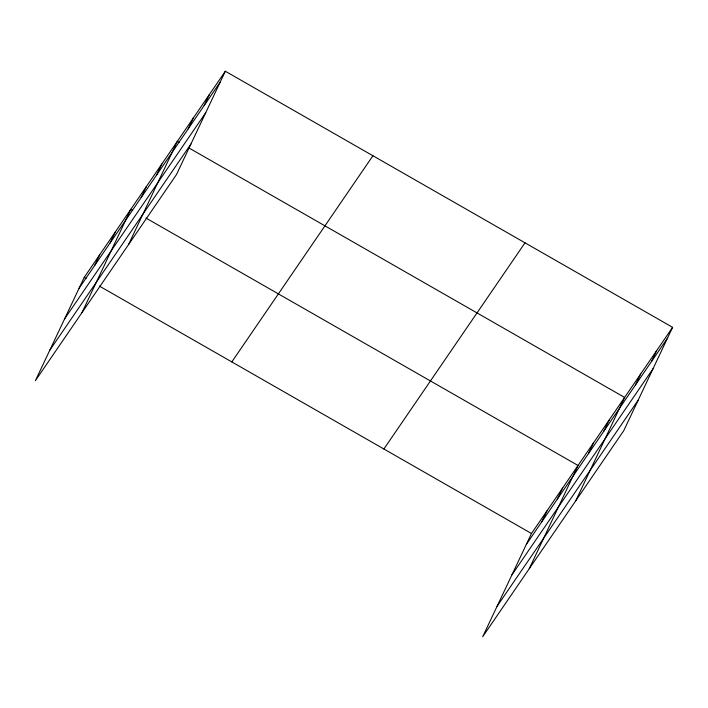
<?xml version="1.0" encoding="UTF-8"?>
<svg xmlns="http://www.w3.org/2000/svg" width="708" height="708" viewBox="0 0 708 708"><rect width="100%" height="100%" fill="white"/><g stroke="black" fill="none" stroke-linecap="round" stroke-linejoin="round"><path stroke-width="1.06" d="M225.33 71.234L84.208 277.403L35.4 380.665L176.522 174.495L225.33 71.234L672.6 327.335L623.792 430.597L482.67 636.766L531.478 533.505L672.6 327.335M94.58 265.633L99.731 254.721M110.103 242.959L115.254 232.047M81.969 312.626L130.785 209.364L132.67 210.453M141.149 197.603L146.308 186.691M156.672 174.92L161.831 164.008M128.537 244.587L177.354 141.334L179.248 142.414M188.186 128.883L193.346 117.971M204.178 105.51L209.338 94.598M541.841 521.743L547.001 510.831M557.364 499.06L562.524 488.148M529.239 568.728L578.047 465.475L145.919 218.037M588.41 453.704L593.57 442.792M603.933 431.022L609.092 420.109M575.808 500.698L624.615 397.436L188.709 147.83M635.457 384.984L640.616 374.072M651.449 361.62L656.608 350.708M79.048 288.315L220.179 82.146M64.649 318.786L205.771 112.625M49.808 350.186L190.93 144.016M231.808 361.921L372.93 155.751M383.878 448.996L525 242.826M526.318 544.417L667.44 338.247M511.911 574.896L653.033 368.726M497.069 606.287L638.191 400.126M84.208 277.403L86.102 278.483M99.35 286.067L531.478 533.505"/></g></svg>
